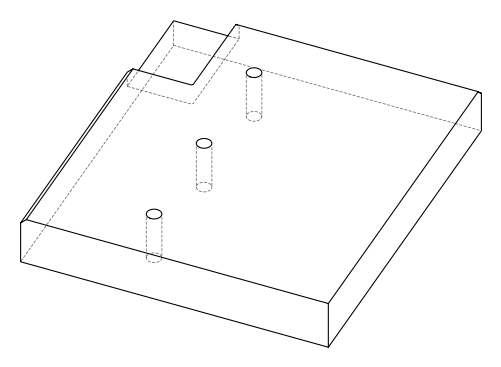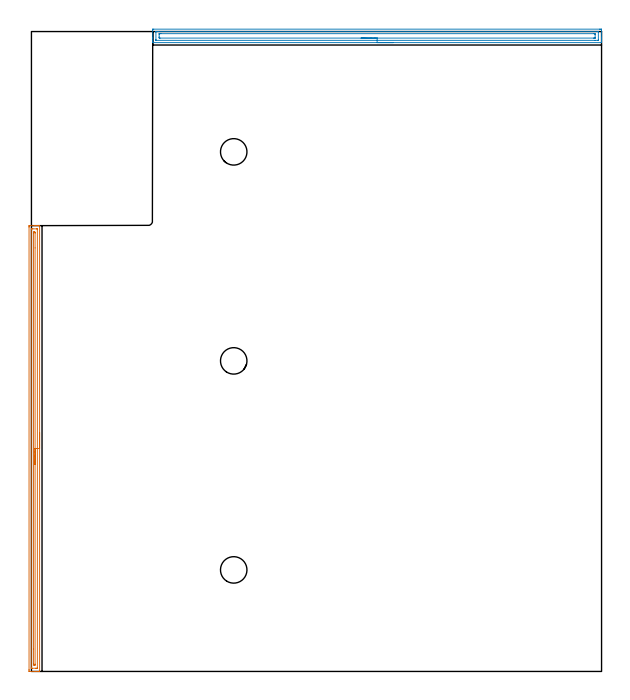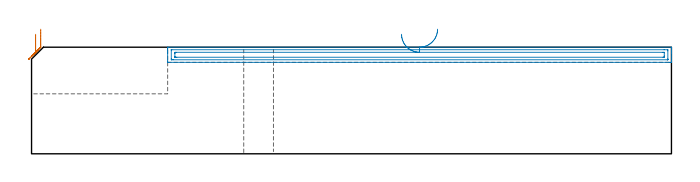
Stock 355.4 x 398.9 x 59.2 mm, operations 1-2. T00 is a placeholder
(PLAN: 6 operations, 2 tool changes, 102.5 min)
(1 AREA_MILL | FG_CHAMFER_SURFACE | UGT0205_001 | 6.84 min | 6141 mm3)
(2 AREA_MILL_1 | FG_CHAMFER_SURFACE_1 | UGT0205_001 | 6.95 min | 10060 mm3)
(3 MILL_CORNER_NOTCH_RECTANGULAR | CORNER_NOTCH_RECTANGULAR | NXT0201_008 | Follow Part, ap 1.5, ae 75% | 87.97 min | 236589 mm3)
(4 INDEXABLE_INSERT_DRILL_THROUGH_HOLE_FROM_SOLID | STEP1HOLE | NXT0302_004 | 0.25 min | 12633 mm3)
(5 INDEXABLE_INSERT_DRILL_THROUGH_HOLE_FROM_SOLID_1 | STEP1HOLE_1 | NXT0302_004 | 0.25 min | 12634 mm3)
(6 INDEXABLE_INSERT_DRILL_THROUGH_HOLE_FROM_SOLID_2 | STEP1HOLE_2 | NXT0302_004 | 0.25 min | 12639 mm3)
(TOOL UGT0205_001 | Chamfer Mill 20 x 3 x 45 deg. | D20 FL50 Z2)
(TOOL NXT0201_008 | ENDMILL 6mm [2P460-0600-NA 1630] | D6 FL26 Z6)
(TOOL NXT0302_004 | Index. Insert Drill 16.5mm [880-D1650L20-05] | D16.5 PA176 FL83 Z2)
(OP 1 AREA_MILL)
G17 G21 G94 G90
T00 M6
G54
G17 G0 G90 X5.1 Y148.95 S1061 M3
G43 Z69.2 H0
G94 G1 Y148.912 Z68.328 F250.
Y148.798 Z67.463
Y148.609 Z66.612
Y148.347 Z65.78
Y148.013 Z64.974
Y147.61 Z64.2
Y147.142 Z63.464
Y146.61 Z62.772
Y146.021 Z62.129
Y145.378 Z61.539
Y144.686 Z61.008
Y143.95 Z60.54
Y143.176 Z60.137
Y142.37 Z59.803
Y141.538 Z59.541
Y140.687 Z59.352
Y139.822 Z59.238
Y138.95 Z59.2
Y0.16
X5.097 Y0.01 Z59.188
X5.04 Y0.007 Z59.132
X4.655 Y0. Z58.754
X4.229 Z58.328
X3.587 Z57.682
X2.372 Z56.469
X1.8 Z55.894
X-1.136 Y0.001 Z52.961
X-1.484 Y0.004 Z52.613
X-1.491 Y0.007 Z52.605
X-1.497 Y0.607 Z52.603
X-1.5 Y1.226 Z52.6
Y277.02
X-1.498 Y277.293 Z52.602
X-1.491 Y277.893 Z52.606
X-1.484 Y277.896 Z52.613
X-0.88 Y277.9 Z53.216
X-0.594 Z53.502
X1.8 Z55.894
X2.372 Z56.469
X2.693 Z56.79
X3.266 Z57.362
X3.587 Z57.682
X4.229 Z58.329
X4.655 Z58.754
X5.04 Y277.893 Z59.132
X5.097 Y277.89 Z59.188
X5.1 Y277.74 Z59.2
Y138.95
X3.686 Z57.786
X3.685 Y2.293 Z57.785
X3.684 Y2.194 Z57.784
X3.678 Y2.01 Z57.778
X3.587 Y2.007 Z57.687
X3.085 Y2.001 Z57.185
X2.693 Y2. Z56.793
X0.405 Z54.505
X0.013 Y2.002 Z54.113
X-0.043 Y2.005 Z54.057
X-0.071 Y2.009 Z54.029
X-0.079 Y2.096 Z54.021
X-0.084 Y2.293 Z54.016
X-0.086 Y2.392 Z54.014
Y2.49
X-0.085 Y275.607 Z54.015
X-0.084 Y275.706 Z54.016
X-0.078 Y275.89 Z54.022
X0.013 Y275.893 Z54.113
X0.515 Y275.9 Z54.615
X0.907 Z55.007
X3.195 Z57.295
X3.587 Y275.898 Z57.687
X3.643 Y275.895 Z57.743
X3.671 Y275.891 Z57.771
X3.679 Y275.803 Z57.779
X3.684 Y275.607 Z57.784
X3.685 Y275.508 Z57.785
X3.686 Y275.41 Z57.786
Y138.95
X2.271 Z56.371
Y4.599
X2.27 Y4.177 Z56.37
X2.267 Y4.06 Z56.367
X2.265 Y4.01 Z56.365
X2.154 Y4.006 Z56.254
X1.976 Y4.001 Z56.076
X1.8 Y4.004 Z55.9
X1.623 Y4.01 Z55.723
X1.335 Y4.029 Z55.435
X1.333 Y4.177 Z55.433
X1.329 Y4.647 Z55.429
X1.328 Y13.893 Z55.428
X1.329 Y273.301 Z55.429
X1.33 Y273.723 Z55.43
X1.333 Y273.84 Z55.433
X1.335 Y273.89 Z55.435
X1.446 Y273.894 Z55.546
X1.624 Y273.899 Z55.724
X1.8 Y273.896 Z55.9
X1.977 Y273.89 Z56.077
X2.265 Y273.871 Z56.365
X2.267 Y273.723 Z56.367
X2.271 Y273.253 Z56.371
Y264.022
Y138.95
Y138.078 Z56.41
Y137.214 Z56.523
Y136.362 Z56.712
Y135.53 Z56.975
Y134.724 Z57.308
Y133.95 Z57.711
Y133.214 Z58.18
Y132.522 Z58.711
Y131.879 Z59.3
Y131.29 Z59.944
Y130.759 Z60.636
Y130.29 Z61.371
Y129.887 Z62.145
Y129.553 Z62.951
Y129.291 Z63.783
Y129.102 Z64.635
Y128.988 Z65.5
Y128.95 Z66.371
G0 Z69.2
M5
M2
(OP 2 AREA_MILL_1)
G17 G21 G94 G90
T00 M6
G54
G17 G0 G90 X225.5 Y392. S1061 M3
G43 Z69.2 H0
G94 G1 X225.462 Z68.328 F250.
X225.348 Z67.463
X225.159 Z66.612
X224.897 Z65.78
X224.563 Z64.974
X224.16 Z64.2
X223.692 Z63.464
X223.16 Z62.772
X222.571 Z62.129
X221.928 Z61.54
X221.236 Z61.008
X220.5 Z60.54
X219.726 Z60.137
X218.92 Z59.803
X218.088 Z59.541
X217.237 Z59.352
X216.372 Z59.238
X215.5 Z59.2
X75.765
X75.61 Y392.002 Z59.188
X75.605 Y392.03 Z59.161
X75.602 Y392.065 Z59.127
X75.6 Y392.462 Z58.738
Y392.858 Z58.341
Y393.518 Z57.677
Y394.743 Z56.454
Y395.306 Z55.888
X75.601 Y399.775 Z51.422
X75.604 Y400.384 Z50.814
X75.607 Y400.392 Z50.806
X76.211 Y400.4 Z50.8
X354.165
X354.789 Y400.397 Z50.803
X355.393 Y400.392 Z50.806
X355.396 Y400.384 Z50.814
X355.4 Y399.775 Z51.422
Y395.306 Z55.888
Y394.742 Z56.454
Y394.412 Z56.784
Y393.849 Z57.348
Y393.518 Z57.677
Y392.858 Z58.341
Y392.461 Z58.738
X355.393 Y392.063 Z59.129
X355.39 Y392.002 Z59.188
X355.235 Y392. Z59.2
X215.5
Y393.414 Z57.786
X77.893 Y393.415 Z57.785
X77.685 Y393.417 Z57.783
X77.627 Y393.42 Z57.78
X77.608 Y393.423 Z57.777
X77.606 Y393.428 Z57.772
X77.602 Y393.462 Z57.738
X77.601 Y393.518 Z57.682
X77.6 Y393.916 Z57.284
X77.601 Y398.384 Z52.816
X77.608 Y398.881 Z52.319
X77.61 Y398.974 Z52.226
X77.789 Y398.981 Z52.219
X77.894 Y398.984 Z52.216
X77.997 Y398.985 Z52.215
X78.786 Y398.986 Z52.214
X353.107 Y398.985 Z52.215
X353.315 Y398.983 Z52.217
X353.374 Y398.98 Z52.22
X353.392 Y398.977 Z52.223
X353.394 Y398.972 Z52.228
X353.398 Y398.938 Z52.262
X353.399 Y398.881 Z52.319
X353.4 Y398.484 Z52.716
X353.399 Y394.016 Z57.184
X353.392 Y393.518 Z57.682
X353.39 Y393.426 Z57.774
X353.211 Y393.419 Z57.781
X353.106 Y393.415 Z57.785
X351.321 Y393.414 Z57.786
X215.5
Y394.828 Z56.372
X80.26 Y394.829 Z56.371
X79.783 Y394.833 Z56.367
X79.633 Y394.835 Z56.365
X79.61 Y395.123 Z56.077
X79.603 Y395.306 Z55.894
X79.6 Y395.489 Z55.711
X79.601 Y397.276 Z53.924
X79.607 Y397.46 Z53.74
X79.614 Y397.565 Z53.635
X79.664 Y397.568 Z53.632
X79.783 Y397.57 Z53.63
X80.199 Y397.571 Z53.629
X80.676 Y397.572 Z53.628
X350.74 Y397.571 Z53.629
X351.217 Y397.567 Z53.633
X351.367 Y397.565 Z53.635
X351.39 Y397.277 Z53.923
X351.397 Y397.094 Z54.106
X351.4 Y396.911 Z54.289
X351.399 Y395.124 Z56.076
X351.393 Y394.94 Z56.26
X351.386 Y394.835 Z56.365
X351.336 Y394.832 Z56.368
X351.217 Y394.83 Z56.37
X350.801 Y394.828 Z56.372
X350.324
X215.5
X214.628 Z56.41
X213.764 Z56.524
X212.912 Z56.712
X212.08 Z56.975
X211.274 Z57.309
X210.5 Z57.711
X209.764 Z58.18
X209.072 Z58.711
X208.429 Z59.301
X207.84 Z59.944
X207.309 Z60.636
X206.84 Z61.372
X206.437 Z62.145
X206.103 Z62.951
X205.841 Z63.783
X205.652 Z64.635
X205.538 Z65.5
X205.5 Z66.372
G0 Z69.2
M5
M2
